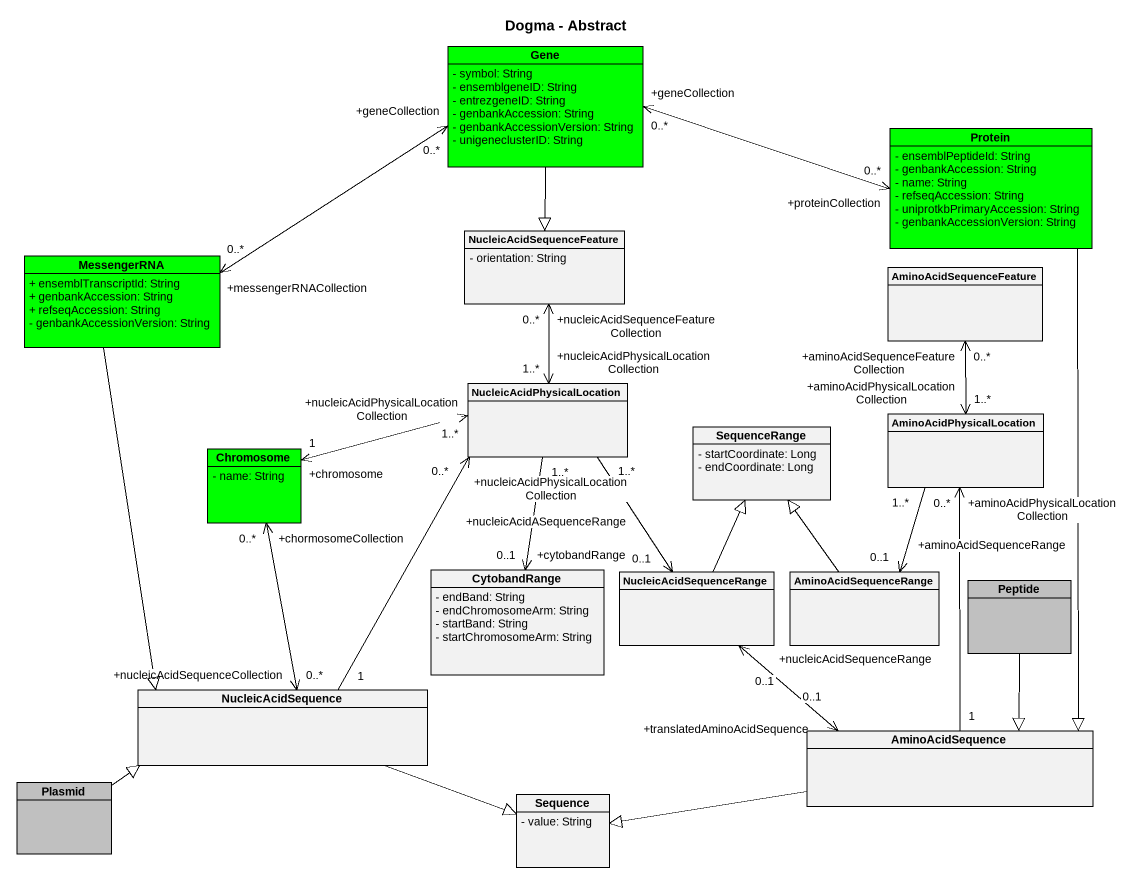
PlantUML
@startuml
title Dogma - Abstract
hide circle
hide empty members
skinparam classAttributeIconSize 0
class Gene #00FF00 {
  - symbol: String
  - ensemblgeneID: String
  - entrezgeneID: String
  - genbankAccession: String
  - genbankAccessionVersion: String
  - unigeneclusterID: String
}
class Protein #00FF00 {
  - ensemblPeptideId: String
  - genbankAccession: String
  - name: String
  - refseqAccession: String
  - uniprotkbPrimaryAccession: String
  - genbankAccessionVersion: String
}
class NucleicAcidSequenceFeature {
  - orientation: String
}
class MessengerRNA #00FF00 {
  + ensemblTranscriptId: String
  + genbankAccession: String
  + refseqAccession: String
  - genbankAccessionVersion: String
}
class AminoAcidSequenceFeature
class NucleicAcidPhysicalLocation
class SequenceRange {
  - startCoordinate: Long
  - endCoordinate: Long
}
class AminoAcidPhysicalLocation
class Chromosome #00FF00 {
  - name: String
}
class CytobandRange {
  - endBand: String
  - endChromosomeArm: String
  - startBand: String
  - startChromosomeArm: String
}
class NucleicAcidSequenceRange
class AminoAcidSequenceRange
class Peptide #C0C0C0
class NucleicAcidSequence
class AminoAcidSequence
class Plasmid #C0C0C0
class Sequence {
  - value: String
}
Gene "+geneCollection\n0..*" <-right-> "+proteinCollection\n0..*" Protein
Gene --|> NucleicAcidSequenceFeature
Protein --|> AminoAcidSequence
NucleicAcidSequenceFeature "+nucleicAcidSequenceFeatureCollection\n0..*" <--> "+nucleicAcidPhysicalLocationCollection\n1..*" NucleicAcidPhysicalLocation
MessengerRNA "+messengerRNACollection\n0..*" <-right-> "+geneCollection\n0..*" Gene
MessengerRNA --|> NucleicAcidSequence
AminoAcidSequenceFeature "+aminoAcidSequenceFeatureCollection\n0..*" <--> "+aminoAcidPhysicalLocationCollection\n1..*" AminoAcidPhysicalLocation
NucleicAcidPhysicalLocation "+nucleicAcidPhysicalLocationCollection\n1..*" <-left-> "+chromosome\n1" Chromosome
NucleicAcidPhysicalLocation "1..*" --> "+cytobandRange\n0..1" CytobandRange
NucleicAcidPhysicalLocation "1..*" --> "+nucleicAcidASequenceRange\n0..1" NucleicAcidSequenceRange
AminoAcidPhysicalLocation "1..*" --> "+aminoAcidSequenceRange\n0..1" AminoAcidSequenceRange
Chromosome "+chormosomeCollection\n0..*" <--> "+nucleicAcidSequenceCollection\n0..*" NucleicAcidSequence
NucleicAcidSequenceRange -up-|> SequenceRange
NucleicAcidSequenceRange "+nucleicAcidSequenceRange\n0..1" <--> "+translatedAminoAcidSequence\n0..1" AminoAcidSequence
AminoAcidSequenceRange -up-|> SequenceRange
Peptide --|> AminoAcidSequence
NucleicAcidSequence "1" -up-> "+nucleicAcidPhysicalLocationCollection\n0..*" NucleicAcidPhysicalLocation
NucleicAcidSequence -right-|> Sequence
AminoAcidSequence "1" -up-> "+aminoAcidPhysicalLocationCollection\n0..*" AminoAcidPhysicalLocation
AminoAcidSequence -left-|> Sequence
Plasmid -right-|> NucleicAcidSequence
@enduml
